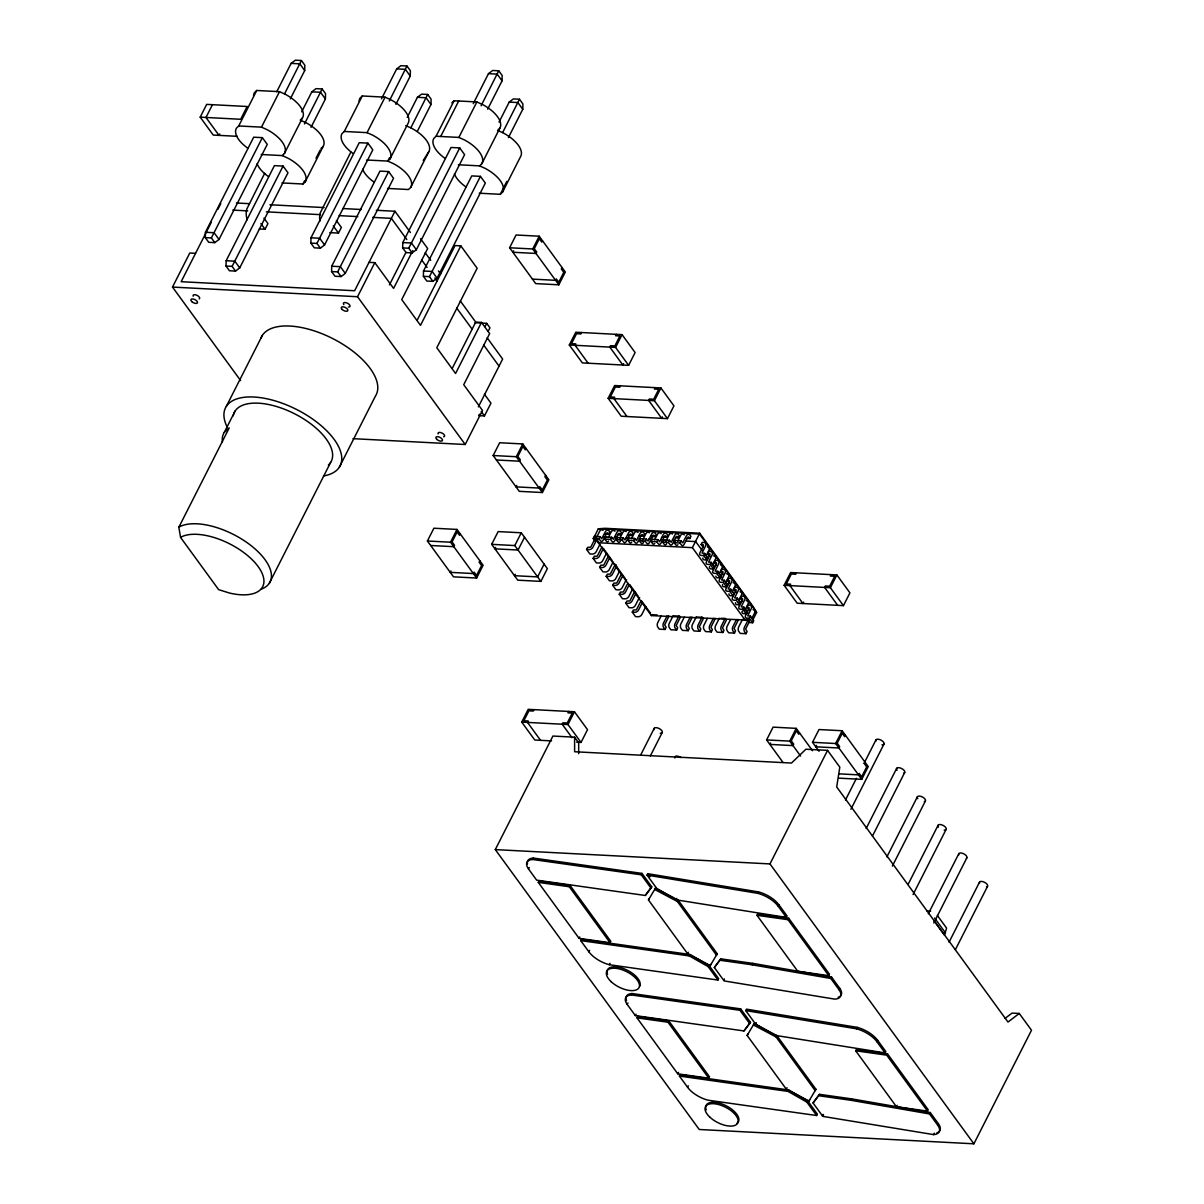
<?xml version="1.0" encoding="UTF-8"?>
<svg xmlns="http://www.w3.org/2000/svg" width="1204" height="1204" viewBox="0 0 1204 1204"><rect width="100%" height="100%" fill="white"/><g stroke="black" fill="none" stroke-linecap="round" stroke-linejoin="round"><path stroke-width="1.5" d="M205.312 237.624L205.432 232.282L253.683 137.196L262.352 137.647L267.258 144.36L219.008 239.461L214.809 242.636L208.743 242.32L205.312 237.624L211.377 237.94L214.809 242.636M226.036 266.054L226.156 260.726L274.407 165.625L283.075 166.077L287.967 172.789L239.716 267.89L235.532 271.081L229.452 270.765L226.036 266.054L232.101 266.37L235.532 271.081M290.33 98.879L304.702 70.554L304.823 65.212L301.391 60.516L295.326 60.2L291.127 63.376L276.754 91.715M310.873 243.118L310.993 237.79L359.243 142.689L367.912 143.141L372.804 149.853L324.568 244.954L320.369 248.144L314.304 247.828L310.873 243.118L316.938 243.434L320.369 248.144M311.038 127.308L325.411 98.984L325.547 93.656L322.115 88.961L316.035 88.644L311.851 91.82L301.707 111.821M331.597 271.562L331.717 266.219L379.967 171.118L388.636 171.57L393.527 178.297L345.277 273.398L341.093 276.574L335.013 276.258L331.597 271.562L337.662 271.878L341.093 276.574M402.663 247.904L402.798 242.561L451.033 147.475L459.717 147.926L464.609 154.639L416.358 249.74L412.159 252.915L406.094 252.599L402.663 247.904L408.743 248.22L412.159 252.915M395.89 104.372L410.248 76.048L410.383 70.72L406.952 66.009L400.887 65.693L396.688 68.884L381.472 98.879M423.387 276.333L423.507 271.005L471.757 175.904L480.426 176.356L485.332 183.068L437.082 278.169L432.883 281.36L426.818 281.044L423.387 276.333L429.452 276.649L432.883 281.36M417.442 131.146L430.972 104.492L431.092 99.149L427.676 94.454L421.596 94.138L417.412 97.313L407.268 117.315M487.68 109.158L502.053 80.834L502.173 75.491L498.757 70.795L492.677 70.479L488.478 73.655L473.262 103.649M508.404 137.587L522.777 109.263L522.897 103.935L519.466 99.24L513.401 98.909L509.202 102.099L499.058 122.101M934.063 920.849L944.433 935.102L946.6 928.134L937.389 915.507M749.129 620.226L651.394 615.605L651.605 614.687L657.233 614.973M699.72 533.221L692.375 547.654L598.313 542.748L594.505 536.322L598.328 528.797L605.01 528.3L699.72 533.221L753.162 606.575L756.624 612.445L752.801 619.955M301.391 60.516L284.58 93.822M322.115 88.961L304.462 123.937M406.952 66.009L389.298 100.985M427.676 94.454L410.865 127.759M498.757 70.795L481.103 105.771M519.466 99.24L502.655 132.545M200.195 117.164L206.682 104.387L247.151 106.494L240.68 119.271L200.195 117.164L213.243 135.074L237.293 136.323M212.461 104.688L205.974 117.465L219.038 135.375L219.745 133.96M247.798 148.197A27.135 12.913 26.9 0 1 236.481 128.106L238.723 125.968L256.723 90.481L279.494 91.67L285.152 94.213A27.135 12.913 26.9 0 1 302.46 117.962L284.445 153.45L282.218 155.587L261.193 154.488M240.619 380.584L172.503 287.079L189.78 253.021L195.56 253.322M211.272 222.364L181.157 281.706L354.638 290.736L394.957 211.257L376.31 210.279M217.894 209.315L220.768 203.642M238.723 125.968L261.494 127.142L279.494 91.67M262.352 137.647L211.377 237.94M264.684 173.301L246.88 208.894A10.881 6.532 -87 0 0 247.287 219.7M283.075 166.077L232.101 266.37M259.266 228.956L265.046 229.257L267.935 223.583L263.962 218.15M281.977 182.933L302.941 184.016L304.567 180.796M316.02 158.221L320.113 150.154M302.941 184.016L305.169 181.879L323.169 146.406A27.135 12.913 26.9 0 0 305.876 122.657L300.217 120.099L302.46 117.962M353.359 153.691A27.135 12.913 26.9 0 1 342.041 133.599L344.284 131.462L362.284 95.974L385.054 97.163L390.713 99.706A27.135 12.913 26.9 0 1 408.021 123.455L390.006 158.943L387.778 161.08L366.753 159.997M350.815 152.11L320.324 212.732A10.881 6.532 -87 0 0 319.978 221.054M226.337 406.365L262.337 335.404M344.284 131.462L367.054 132.651L385.054 97.163M367.912 143.141L316.938 243.434M222.409 441.868A54.285 25.811 26.9 0 1 224.29 432.371L235.096 411.076M180.6 537.436L180.901 537.165A48.852 23.237 26.9 0 1 255.368 563.096A48.852 23.237 26.9 0 1 229.633 593.075L218.646 589.659L180.585 537.436L178.824 527.277L229.227 427.917L224.29 432.371M329.806 232.628L338.49 233.079L341.364 227.405L336.413 220.618M389.419 157.859L387.778 161.08L393.422 163.639A27.135 12.913 26.9 0 1 410.73 187.388L408.487 189.525L387.522 188.426M388.636 171.57L337.662 271.878M423.221 160.493L428.729 151.9A27.135 12.913 26.9 0 0 411.422 128.151L405.778 125.607M445.164 158.476A27.135 12.913 26.9 0 1 433.831 138.385L436.074 136.248L454.074 100.76L476.859 101.949L482.503 104.492A27.135 12.913 26.9 0 1 499.81 128.241L481.811 163.729L479.568 165.866L458.333 164.752M410.73 187.388L428.729 151.9M460.274 300.895L475.715 322.1L481.495 322.401L489.652 333.598L463.736 384.693L482.488 410.444L465.211 444.502L357.543 296.726L374.82 262.653L369.041 262.352M440.709 136.488L458.709 101.001M436.074 136.248L458.859 137.422L476.859 101.949M389.449 284.851L405.989 252.253M459.717 147.926L408.743 248.22M412.822 250.492L393.588 288.403L374.82 262.653M269.41 583.097L330.618 462.441M480.426 176.356L429.452 276.649M339.362 467.152L375.377 396.191A64.233 30.551 26.9 0 0 332.56 338.49A64.233 30.551 26.9 0 0 260.907 338.249M417.201 320.159L455.052 245.571L460.831 245.872L477.145 268.251L436.811 347.745L455.579 373.496L481.495 322.401M460.831 245.872L420.497 325.351L401.745 299.6L427.661 248.506L420.527 238.708M479.267 193.212L500.292 194.295L506.839 181.398M500.292 194.295L502.535 192.158L520.534 156.686A27.135 12.913 26.9 0 0 503.227 132.937L497.568 130.378L499.81 128.241M509.608 247.768L516.08 234.991L539.211 236.21L565.323 272.029L558.837 284.806L535.705 283.602L509.608 247.768L532.74 248.972L558.837 284.806M452.283 368.304L475.715 322.1M513.581 250.838L512.874 252.253L536.006 253.457L536.713 252.042L534.275 248.671L539.317 238.738L541.755 242.094L542.477 240.68M485.016 326.645L486.687 323.334L475.128 322.732M488.267 331.145L489.953 327.819L486.687 323.334M532.74 248.972L539.211 236.21M478.364 406.877L502.64 359.048L487.184 337.827M479.403 414.221L478.68 415.636L484.459 415.937L490.946 403.174L484.414 394.205M562.057 267.544L561.335 268.974L563.788 272.33L558.746 282.263L556.293 278.907L555.571 280.321L532.439 279.117M427.405 541.002L433.892 528.225L457.008 529.429L483.12 565.263L476.633 578.04L453.502 576.836L427.405 541.002L450.537 542.206L476.633 578.04M493.173 455.518L499.645 442.741L522.777 443.945L548.873 479.779L542.402 492.541L519.27 491.337L493.173 455.518L516.29 456.722L542.402 492.541M450.537 542.206L457.008 529.429M460.274 533.914L459.552 535.328L457.114 531.972L452.072 541.905L454.51 545.261L453.803 546.691L430.671 545.487M450.958 570.937L450.251 572.351L473.368 573.555L474.09 572.141L476.543 575.497L481.585 565.564L479.132 562.208L479.854 560.778M569.311 344.991L575.798 332.229L622.062 334.637L635.11 352.546L628.623 365.324L582.375 362.916L569.311 344.991L615.575 347.414L628.623 365.324M516.29 456.722L522.777 443.945M581.577 332.53L580.855 333.944L576.52 333.719L571.479 343.652L575.813 343.877L575.106 345.292L588.154 363.217M526.043 448.43L525.32 449.844L522.867 446.488L517.84 456.421L520.278 459.777L519.556 461.192L496.424 459.988M516.727 485.438L516.004 486.867L539.136 488.071L539.859 486.642L542.297 490.013L547.338 480.065L544.9 476.709L545.623 475.294M491.668 544.343L498.14 531.581L521.272 532.785L547.368 568.604L540.897 581.381L517.765 580.178L491.668 544.343L514.785 545.562L540.897 581.381M495.642 547.414L494.919 548.828L518.051 550.032L524.538 537.255M616.267 334.336L615.56 335.75L619.894 335.976L614.853 345.909L610.518 345.683L609.796 347.113L622.844 365.023L623.567 363.593M514.785 545.562L521.272 532.785M615.575 347.414L622.062 334.637M515.222 574.278L514.499 575.693L537.631 576.897L544.118 564.134M608.155 398.313L614.642 385.536L660.906 387.944L673.954 405.853L667.467 418.631L621.204 416.223L608.155 398.313L654.419 400.721L667.467 418.631M620.421 385.837L619.699 387.252L615.364 387.026L610.323 396.974L614.657 397.2L613.95 398.614L626.998 416.524M655.111 387.643L654.404 389.073L658.738 389.298L653.697 399.231L649.362 399.006L648.64 400.42L661.688 418.33L662.411 416.915M654.419 400.721L660.906 387.944M600.164 544.268A1.806 1.159 -36.1 0 0 599.607 544.961L596.191 551.703A3.16 2.032 -36.1 0 1 592.398 554.066L589.87 553.93L586.604 549.445L587.687 547.323L590.697 547.203L594.445 539.919A4.53 2.92 -36.1 0 1 595.559 538.624M597.334 539.919A3.16 1.896 -87 0 1 594.641 540.446L593.226 538.489L594.294 536.352L600.089 536.653L601.744 538.7L605.567 531.355A4.53 2.724 -87 0 1 608.878 530.708L609.961 532.168L608.893 534.305L604.558 534.079M596.146 538.173L599.788 531.054A4.53 2.724 -87 0 1 603.099 530.407M608.893 534.305L608.08 533.176A1.806 1.084 -87 0 0 606.53 533.477L603.114 540.22A3.16 1.896 -87 0 1 600.435 540.746L599.005 538.79L600.089 536.653M606.681 553.223A1.806 1.159 -36.1 0 0 606.139 553.93L602.707 560.673A3.16 2.032 -36.1 0 1 598.93 563.02L596.386 562.885L593.136 558.4L594.204 556.278L597.214 556.158L600.962 548.873A4.53 2.92 -36.1 0 1 602.542 547.203M608.532 541.093A3.16 1.896 -87 0 1 606.214 541.048L604.784 539.091L605.868 536.954M608.396 537.42L611.346 531.656A4.53 2.724 -87 0 1 614.657 531.009L614.898 531.295M611.647 537.255L613.378 539.257L617.125 531.957A4.53 2.724 -87 0 1 620.436 531.31L621.535 532.77L620.451 534.907L619.639 533.778A1.806 1.084 -87 0 0 618.103 534.079L614.687 540.822A3.16 1.896 -87 0 1 611.993 541.348L610.563 539.392L611.647 537.255L603.701 536.788M613.393 562.027A1.806 1.159 -36.1 0 0 612.655 562.885L609.239 569.627A3.16 2.032 -36.1 0 1 605.446 571.975L602.918 571.84L599.652 567.37L600.736 565.233L603.746 565.127L607.493 557.828A4.53 2.92 -36.1 0 1 608.607 556.534M551.507 740.896L534.772 740.024L521.723 722.099L528.195 709.337L574.458 711.745L587.507 729.654L581.035 742.432L576.686 742.206M620.466 541.123A3.16 1.896 -87 0 1 617.772 541.649L616.343 539.693L617.426 537.556M619.277 539.377L622.904 532.258A4.53 2.724 -87 0 1 626.215 531.611M533.974 709.638L533.267 711.052L528.917 710.827L523.89 720.76L528.225 720.985L527.502 722.4L540.551 740.325M623.205 537.857L624.936 539.859L628.699 532.559A4.53 2.724 -87 0 1 632.01 531.912L633.093 533.372L632.025 535.509L631.197 534.38A1.806 1.084 -87 0 0 629.662 534.681L626.246 541.424A3.16 1.896 -87 0 1 623.567 541.951L622.137 539.994L623.205 537.857L614.973 537.375M619.563 571.298A1.806 1.159 -36.1 0 0 619.187 571.84L615.771 578.582A3.16 2.032 -36.1 0 1 611.978 580.93L609.45 580.795L606.184 576.325L607.267 574.188L610.277 574.082L614.01 566.783A4.53 2.92 -36.1 0 1 616.087 564.781M631.648 542.297A3.16 1.896 -87 0 1 629.346 542.251L627.916 540.295L629 538.158M631.528 538.624L634.478 532.86A4.53 2.724 -87 0 1 637.789 532.213L638.03 532.499M634.779 538.459L636.464 540.491L640.257 533.161A4.53 2.724 -87 0 1 643.568 532.514L644.667 533.974L643.583 536.111L642.77 534.982A1.806 1.084 -87 0 0 641.235 535.283L637.819 542.026A3.16 1.896 -87 0 1 635.125 542.553L633.695 540.596L634.779 538.459L626.231 537.962M626.637 579.816A1.806 1.159 -36.1 0 0 625.704 580.795L622.287 587.537A3.16 2.032 -36.1 0 1 618.495 589.885L615.966 589.749L612.701 585.279L613.784 583.142L616.794 583.037L620.542 575.738A4.53 2.92 -36.1 0 1 621.655 574.443M643.598 542.327A3.16 1.896 -87 0 1 640.904 542.853L639.474 540.897L640.558 538.76M642.409 540.581L646.036 533.462A4.53 2.724 -87 0 1 649.347 532.815M646.337 539.061L648.068 541.063L651.831 533.763A4.53 2.724 -87 0 1 655.126 533.116L656.225 534.576L655.142 536.713L654.329 535.584A1.806 1.084 -87 0 0 652.794 535.885L649.377 542.628A3.16 1.896 -87 0 1 646.683 543.154L645.269 541.198L646.337 539.061L639.384 538.655M632.627 589.207A1.806 1.159 -36.1 0 0 632.235 589.749L628.819 596.492A3.16 2.032 -36.1 0 1 625.026 598.839L622.498 598.719L619.232 594.234L620.316 592.097L623.326 591.992L627.073 584.692A4.53 2.92 -36.1 0 1 628.187 583.413M654.78 543.516A3.16 1.896 -87 0 1 652.478 543.456L651.048 541.499L652.132 539.362M1004.979 1018.449L1012.037 1013.076L1019.261 1013.452L1031.497 1030.248L973.885 1143.8L699.223 1129.487L495.296 849.603L552.907 736.05L574.594 737.179L578.673 742.778L578.688 753.704M654.66 539.828L657.61 534.064A4.53 2.724 -87 0 1 660.921 533.417L661.162 533.703M568.679 711.444L567.957 712.858L572.291 713.084L567.25 723.017L562.915 722.791L562.193 724.221L571.99 737.646M657.911 539.663L659.596 541.695L663.389 534.365A4.53 2.724 -87 0 1 666.7 533.718L667.799 535.178L666.715 537.315L665.902 536.186A1.806 1.084 -87 0 0 664.367 536.487L660.936 543.23A3.16 1.896 -87 0 1 658.257 543.756L656.827 541.8L657.911 539.663L648.76 539.136M639.7 597.726A1.806 1.159 -36.1 0 0 638.767 598.704L635.336 605.446A3.16 2.032 -36.1 0 1 631.558 607.794L629.015 607.674L625.764 603.189L626.832 601.067L629.842 600.947L633.59 593.647A4.53 2.92 -36.1 0 1 635.17 591.992M581.035 742.432L567.972 724.522L574.458 711.745M666.73 543.531A3.16 1.896 -87 0 1 664.036 544.058L662.606 542.101L663.69 539.964M665.541 541.785L669.168 534.666A4.53 2.724 -87 0 1 672.479 534.019M646.021 606.816A1.806 1.159 -36.1 0 0 645.284 607.659L641.867 614.401A3.16 2.032 -36.1 0 1 638.075 616.764L635.546 616.629L632.281 612.144L633.364 610.022L636.374 609.901L640.122 602.602A4.53 2.92 -36.1 0 1 641.235 601.323M669.469 540.265L671.2 542.267L674.947 534.967A4.53 2.724 -87 0 1 678.258 534.32L679.357 535.78L678.273 537.917L677.461 536.788A1.806 1.084 -87 0 0 675.926 537.089L672.509 543.832A3.16 1.896 -87 0 1 669.815 544.358L668.386 542.402L669.469 540.265L661.914 539.828M677.912 544.72A3.16 1.896 -87 0 1 675.594 544.659L674.18 542.703L675.248 540.566M677.792 541.032L680.742 535.268A4.53 2.724 -87 0 1 684.053 534.621L684.278 534.907M681.043 540.882L682.758 542.869L686.521 535.569A4.53 2.724 -87 0 1 689.832 534.922L690.93 536.382L689.847 538.519L689.034 537.39A1.806 1.084 -87 0 0 687.499 537.691L684.068 544.434A3.16 1.896 -87 0 1 681.389 544.961L679.959 543.004L681.043 540.882L673.171 540.415M532.65 859.49L533.357 858.061L641.973 873.397L651.77 886.836L645.269 895.475L536.653 880.139L528.496 868.942A16.374 7.796 26.9 0 1 532.65 859.49L641.25 874.811L651.048 888.251M528.496 868.942L529.218 867.527M661.116 616.027L657.7 622.769A3.16 1.896 -87 0 0 657.866 627.209L659.295 629.165L665.075 629.466L666.158 627.344L664.668 624.846L668.34 617.517A4.53 2.724 -87 0 0 668.747 615.861M703.332 547.474L701.149 544.494L702.233 542.357L704.129 542.492A4.53 2.92 -36.1 0 1 705.694 545.713L702.037 553.057L704.776 553.419L708.042 557.903L706.959 560.026L704.43 559.89A3.16 2.032 -36.1 0 1 702.925 557.934M706.959 560.026L703.708 555.556L704.776 553.419M538.293 882.381L539.001 880.967L570.004 885.331L610.789 941.317L610.067 942.732L579.079 938.352L538.293 882.381L569.281 886.746L610.067 942.732M706.056 555.977L708.96 550.183A4.53 2.92 -36.1 0 0 707.395 546.962M709.848 556.429L707.681 553.449L708.75 551.312L710.661 551.447A4.53 2.92 -36.1 0 1 712.226 554.668L708.569 562.087L711.308 562.373L714.574 566.858L713.49 568.98L710.962 568.86A3.16 2.032 -36.1 0 1 709.547 566.557M672.931 615.771A1.806 1.084 -87 0 1 672.675 616.629L669.258 623.371A3.16 1.896 -87 0 0 669.424 627.811L670.854 629.767L676.633 630.068L677.717 627.946L676.227 625.448L679.914 618.119A4.53 2.724 -87 0 0 680.23 617.035M713.49 568.98L710.225 564.51L711.308 562.373M684.248 617.231L680.832 623.973A3.16 1.896 -87 0 0 680.997 628.413L682.427 630.369L688.206 630.67L689.29 628.548L687.8 626.065L691.472 618.721A4.53 2.724 -87 0 0 691.879 617.065M712.572 564.932L715.492 559.138A4.53 2.92 -36.1 0 0 713.927 555.917L713.536 555.872M716.38 565.383L714.198 562.403L715.281 560.281L717.193 560.402A4.53 2.92 -36.1 0 1 718.743 563.622L715.101 571.087L717.825 571.328L721.091 575.813L720.022 577.935L717.479 577.815A3.16 2.032 -36.1 0 1 715.928 576.159M720.022 577.935L716.756 573.465L717.825 571.328M719.104 573.887L722.009 568.092A4.53 2.92 -36.1 0 0 720.443 564.872M722.897 574.338L720.729 571.358L721.813 569.236L723.709 569.357A4.53 2.92 -36.1 0 1 725.275 572.577L721.617 579.997L724.356 580.283L727.622 584.768L726.539 586.905L724.01 586.769A3.16 2.032 -36.1 0 1 722.596 584.482M726.539 586.905L723.273 582.42L724.356 580.283M569.281 886.746L570.004 885.331M696.062 616.975A1.806 1.084 -87 0 1 695.807 617.833L692.39 624.575A3.16 1.896 -87 0 0 692.556 629.015L693.986 630.971L699.765 631.272L700.848 629.15L699.358 626.667L703.031 619.323A4.53 2.724 -87 0 0 703.362 618.239M707.38 618.435L703.949 625.177A3.16 1.896 -87 0 0 704.129 629.617L705.544 631.573L711.338 631.874L712.407 629.752L710.932 627.269L714.604 619.94A4.53 2.724 -87 0 0 715.01 618.269M725.636 582.841L728.54 577.062A4.53 2.92 -36.1 0 0 726.975 573.841L726.584 573.781M729.428 583.308L727.246 580.313L728.33 578.191L730.241 578.311A4.53 2.92 -36.1 0 1 731.806 581.532L728.149 588.952L730.888 589.253L734.139 593.722L733.07 595.86L730.542 595.724A3.16 2.032 -36.1 0 1 729.022 593.753M640.648 755.074L654.193 728.36M733.07 595.86L729.805 591.375L730.888 589.253M732.152 591.796L735.057 586.017A4.53 2.92 -36.1 0 0 733.507 582.796L733.116 582.751M735.96 592.263L733.778 589.268L734.861 587.146L736.758 587.266A4.53 2.92 -36.1 0 1 738.323 590.487L734.666 597.831L737.405 598.207L740.671 602.677L739.587 604.814L737.059 604.679A3.16 2.032 -36.1 0 1 735.554 602.707M650.326 755.962L662.185 732.574M739.587 604.814L736.321 600.329L737.405 598.207M738.684 600.751L741.589 594.972A4.53 2.92 -36.1 0 0 740.024 591.751M719.194 618.179A1.806 1.084 -87 0 1 718.938 619.037L715.522 625.779A3.16 1.896 -87 0 0 715.688 630.219L717.117 632.175L722.897 632.491L723.98 630.354L722.49 627.871L726.162 620.542A4.53 2.724 -87 0 0 726.479 619.443M742.477 601.217L740.309 598.222L741.378 596.1L743.289 596.221A4.53 2.92 -36.1 0 1 744.855 599.442L741.197 606.876L743.937 607.162L747.202 611.632L746.119 613.769L743.59 613.634A3.16 2.032 -36.1 0 1 742.311 611.015M730.512 619.639L727.081 626.381A3.16 1.896 -87 0 0 727.246 630.821L728.676 632.792L734.47 633.093L735.539 630.956L734.049 628.473L737.736 621.144A4.53 2.724 -87 0 0 738.142 619.473M746.119 613.769L742.853 609.284L743.937 607.162M744.523 611.06L748.12 603.926A4.53 2.92 -36.1 0 0 746.555 600.706L746.164 600.661M749.008 610.172L746.826 607.192L747.91 605.055L749.821 605.176A4.53 2.92 -36.1 0 1 751.371 608.411L747.714 615.831L750.453 616.117L753.719 620.602L752.635 622.724L750.107 622.588A3.16 2.032 -36.1 0 1 748.602 620.617M579.079 938.352L579.786 936.938M580.704 940.595L581.427 939.18L690.042 954.516L708.87 965.202L718.653 978.641L717.93 980.056L609.314 964.72A21.01 9.993 26.9 0 1 588.861 951.792L580.704 940.595L689.32 955.931L708.148 966.616L717.93 980.056M752.635 622.724L749.385 618.239L750.453 616.117M751.732 618.675L754.637 612.881A4.53 2.92 -36.1 0 0 753.072 609.66M742.326 619.383A1.806 1.084 -87 0 1 742.07 620.241L738.654 626.983A3.16 1.896 -87 0 0 738.82 631.423L740.249 633.394L746.028 633.695L747.112 631.558L745.622 629.075L749.294 621.746A4.53 2.724 -87 0 0 749.475 621.219M588.861 951.792L589.584 950.377M784.135 585.31L790.607 572.532L836.87 574.94L849.919 592.85L843.447 605.627L797.183 603.219L784.135 585.31L830.399 587.718L843.447 605.627M641.25 874.811L641.973 873.397M796.401 572.833L795.678 574.248L791.344 574.022L786.302 583.955L790.637 584.181L789.914 585.611L802.963 603.52L803.685 602.105M647.045 875.112L647.767 873.698L758.46 891.893A21.01 9.993 26.9 0 1 778.928 904.836L787.085 916.018L786.362 917.448L676.076 899.824L656.827 888.552L647.045 875.112L757.737 893.323A21.01 9.993 26.9 0 1 778.205 906.251L786.362 917.448M609.314 964.72L610.037 963.305M645.269 895.475L651.77 886.836M717.238 953.794L716.515 955.208L677.37 901.465L678.093 900.05L717.238 953.794L710.225 965.653L687.604 953.703L648.459 899.96L649.167 898.545M674.857 898.35L655.473 888.101L654.75 889.515L677.37 901.465M831.091 574.639L830.369 576.054L834.703 576.28L829.661 586.213L825.327 585.987L824.605 587.417L837.668 605.326M830.399 587.718L836.87 574.94M676.076 899.824L676.798 898.395M631.347 994.955L632.055 993.541L740.671 1008.862L750.468 1022.301L743.967 1030.94L635.351 1015.604L627.194 1004.407A16.374 7.796 26.9 0 1 631.347 994.955L739.963 1010.291L749.746 1023.716M627.194 1004.407L627.916 1002.992M782.916 762.313L766.602 739.918L773.088 727.141L796.22 728.36L812.534 750.739M770.59 742.988L769.868 744.403L793 745.607L793.722 744.192L791.269 740.821L796.311 730.888L798.764 734.244L799.486 732.83M635.351 1015.604L636.073 1014.189M636.991 1017.847L637.714 1016.432L668.702 1020.796L709.487 1076.782L708.765 1078.197L677.777 1073.833L636.991 1017.847L667.994 1022.226L708.765 1078.197M800.615 756.052L789.734 741.122L796.22 728.36M687.604 953.703L688.327 952.289M689.32 955.931L690.042 954.516M667.994 1022.226L668.702 1020.796M819.051 751.266L812.519 742.311L819.006 729.534L842.138 730.738L868.234 766.572L861.748 779.349L838.631 778.145M816.508 745.366L815.785 746.796L838.917 748L839.639 746.57L837.186 743.214L842.228 733.281L844.681 736.637L845.389 735.223M708.148 966.616L708.87 965.202M710.225 965.653L710.947 964.238M839.7 988.258L838.977 989.673A16.374 7.796 26.9 0 1 834.839 999.139L724.131 980.929L714.348 967.504L720.835 958.851L752.831 963.366L831.543 977.061L839.7 988.258A16.374 7.796 26.9 0 1 838.18 997.288M714.348 967.504L720.835 958.851M973.885 1143.8L769.973 863.915L827.569 750.363L805.897 749.234L791.464 763.05L574.624 751.747L574.594 737.179M757.737 893.323L758.46 891.893M861.748 779.349L835.651 743.515L842.138 730.738M723.709 980.357L724.432 978.942M756.985 915.311L757.707 913.896L788.71 918.261L829.496 974.247L828.773 975.661L797.77 971.297L756.985 915.311L787.988 919.69L828.773 975.661M677.777 1073.833L678.484 1072.403M679.402 1076.06L680.125 1074.645L788.74 1089.981L807.568 1100.667L817.35 1114.106L816.628 1115.521L708.012 1100.185A21.01 9.993 26.9 0 1 687.559 1087.257L679.402 1076.06L788.018 1091.396L806.846 1102.096L816.628 1115.521M778.205 906.251L778.928 904.836M687.559 1087.257L688.282 1085.842M720.127 960.28L752.109 964.795L752.831 963.366M845.464 800.013L856.465 778.311M864.096 763.276L875.955 739.903M864.969 762.087L864.246 763.517L866.699 766.873L861.658 776.806L859.204 773.45L858.497 774.864L838.917 773.841M739.963 1010.291L740.671 1008.862M787.988 919.69L788.71 918.261M745.743 1010.592L746.465 1009.163L857.158 1027.358A21.01 9.993 26.9 0 1 877.626 1040.301L885.783 1051.498L885.06 1052.913L774.774 1035.289L755.525 1024.017L745.743 1010.592L856.435 1028.788A21.01 9.993 26.9 0 1 876.903 1041.716L885.06 1052.913M850.912 809.254L883.947 744.132M743.967 1030.94L750.468 1022.301M747.157 1035.44L754.171 1023.566L776.791 1035.515L815.936 1089.259L808.922 1101.118L786.302 1089.168L747.157 1035.44L747.88 1034.01M754.171 1023.566L753.448 1024.995L776.068 1036.945L815.213 1090.674L815.936 1089.259M755.525 1024.017L756.247 1022.602M866.173 828.457L896.679 768.348M872.479 836.012L904.671 772.562M776.068 1036.945L776.791 1035.515M886.896 856.887L917.388 796.777M838.977 989.673L830.82 978.476L831.543 977.061M892.345 866.127L925.394 801.006M786.302 1089.168L787.025 1087.754M788.018 1091.396L788.74 1089.981M908.463 883.661L938.112 825.222M806.846 1102.096L807.568 1100.667M913.068 894.557L946.103 829.436M808.922 1101.118L809.645 1099.704M934.259 1133.19L933.536 1134.604L822.829 1116.394L813.046 1102.969L819.533 1094.331L851.529 1098.846L930.24 1112.526L938.398 1123.723A16.374 7.796 26.9 0 1 938.834 1131.76M813.046 1102.969L819.533 1094.331M856.435 1028.788L857.158 1027.358M822.407 1115.822L823.13 1114.407M855.683 1050.776L856.405 1049.361L887.408 1053.726L928.194 1109.712L927.471 1111.126L896.468 1106.762L855.683 1050.776L886.686 1055.155L927.471 1111.126M822.829 1116.394L823.551 1114.979M928.329 913.761L958.835 853.651M933.792 923.001L966.827 857.88M876.903 1041.716L877.626 1040.301M818.825 1095.745L850.807 1100.26L851.529 1098.846M886.686 1055.155L887.408 1053.726M949.053 942.205L979.544 882.096M955.344 949.76L987.551 886.31M896.468 1106.762L897.191 1105.332M933.536 1134.604A16.374 7.796 26.9 0 0 937.69 1125.138L929.533 1113.941L930.24 1112.526M937.69 1125.138L938.398 1123.723M648.459 899.96L655.473 888.101M256.723 90.481L254.48 92.618A27.135 12.913 26.9 0 0 253.577 95.914M362.284 95.974L360.041 98.111A27.135 12.913 26.9 0 0 359.138 101.407M320.941 148.543L323.169 146.406M451.846 102.897L454.074 100.76M178.824 527.277L179.17 526.961A54.285 25.811 26.9 0 1 249.815 544.644A54.285 25.811 26.9 0 1 261.178 589.177M1019.261 1013.452L1007.989 1022.045L836.69 786.949L839.805 767.159L827.569 750.363M291.127 63.376L299.796 63.827L304.702 70.554M396.688 68.884L405.357 69.335L410.248 76.048M488.478 73.655L497.162 74.106L502.053 80.834M311.851 91.82L320.52 92.272L325.411 98.984M417.412 97.313L426.081 97.765L430.972 104.492M509.202 102.099L517.87 102.551L522.777 109.263M236.405 202.994L249.469 203.687M269.982 204.755L324.087 207.57M342.734 208.533L361.396 209.511M232.808 210.098L247.738 210.881M266.385 211.844L320.475 214.658M339.137 215.636L357.784 216.6M372.713 217.382L391.36 218.36L406.817 239.566M205.432 232.282L214.116 232.733L219.008 239.461M310.993 237.79L319.677 238.242L324.568 244.954M402.798 242.561L411.467 243.012L416.358 249.74M226.156 260.726L234.825 261.178L239.716 267.89M331.717 266.219L340.386 266.671L345.277 273.398M423.507 271.005L432.191 271.457L437.082 278.169M172.503 287.079L357.543 296.726M352.998 438.662L465.211 444.502M598.328 528.797L699.524 534.064L756.624 612.445M617.562 534.757L620.451 534.907M627.675 535.283L632.025 535.509M639.249 535.885L643.583 536.111M650.807 536.487L655.142 536.713M662.381 537.089L666.715 537.315M675.384 537.767L678.273 537.917M686.957 538.369L689.847 538.519M686.31 541.093L695.701 541.589L702.293 550.634M593.226 538.489L599.005 538.79M604.784 539.091L610.563 539.392M616.343 539.693L622.137 539.994M627.916 540.295L633.695 540.596M639.474 540.897L645.269 541.198M651.048 541.499L656.827 541.8M662.606 542.101L668.386 542.402M674.18 542.703L679.959 543.004M701.149 544.494L702.594 544.569A1.806 1.159 -36.1 0 1 703.317 546.059L699.9 552.802A3.16 2.032 -36.1 0 0 701.164 555.42L703.708 555.556M707.681 553.449L709.126 553.524A1.806 1.159 -36.1 0 1 709.848 555.014L706.432 561.756A3.16 2.032 -36.1 0 0 707.696 564.375L710.225 564.51M586.604 549.445L589.132 549.581A3.16 2.032 -36.1 0 0 592.925 547.233L596.341 540.491A1.806 1.159 -36.1 0 1 596.732 539.949M705.589 557.768L708.042 557.903M714.198 562.403L715.643 562.479A1.806 1.159 -36.1 0 1 716.38 563.969L712.949 570.711A3.16 2.032 -36.1 0 0 714.228 573.33L716.756 573.465M593.136 558.4L595.664 558.536A3.16 2.032 -36.1 0 0 599.457 556.188L602.873 549.445A1.806 1.159 -36.1 0 1 603.806 548.467M720.729 571.358L722.174 571.433A1.806 1.159 -36.1 0 1 722.897 572.923L719.48 579.666A3.16 2.032 -36.1 0 0 720.744 582.284L723.273 582.42M599.652 567.37L602.181 567.49A3.16 2.032 -36.1 0 0 605.973 565.143L609.39 558.4A1.806 1.159 -36.1 0 1 609.781 557.858M727.246 580.313L728.691 580.388A1.806 1.159 -36.1 0 1 729.428 581.893L725.997 588.636A3.16 2.032 -36.1 0 0 727.276 591.239L729.805 591.375M606.184 576.325L608.712 576.445A3.16 2.032 -36.1 0 0 612.505 574.097L615.921 567.355A1.806 1.159 -36.1 0 1 616.659 566.512M733.778 589.268L735.223 589.343A1.806 1.159 -36.1 0 1 735.945 590.848L732.529 597.59A3.16 2.032 -36.1 0 0 733.793 600.194L736.321 600.329M612.701 585.279L615.244 585.415A3.16 2.032 -36.1 0 0 619.022 583.052L622.453 576.31A1.806 1.159 -36.1 0 1 622.995 575.617M740.309 598.222L741.754 598.298A1.806 1.159 -36.1 0 1 742.477 599.803L739.06 606.545A3.16 2.032 -36.1 0 0 740.325 609.164L742.853 609.284M619.232 594.234L621.761 594.37A3.16 2.032 -36.1 0 0 625.553 592.007L628.97 585.264A1.806 1.159 -36.1 0 1 629.526 584.572M738.218 602.557L740.671 602.677M746.826 607.192L748.271 607.267A1.806 1.159 -36.1 0 1 748.993 608.757L745.577 615.5A3.16 2.032 -36.1 0 0 746.856 618.119L749.385 618.239M625.764 603.189L628.292 603.324A3.16 2.032 -36.1 0 0 632.085 600.977L635.501 594.234A1.806 1.159 -36.1 0 1 636.239 593.376M632.281 612.144L634.809 612.279A3.16 2.032 -36.1 0 0 638.602 609.931L642.018 603.189A1.806 1.159 -36.1 0 1 642.409 602.647M674.105 615.861L679.718 616.147M696.589 617.035L702.203 617.321M720.94 618.299L724.688 618.495M743.44 619.473L749.054 619.759M521.723 722.099L567.972 724.522M766.602 739.918L789.734 741.122M812.519 742.311L835.651 743.515M495.296 849.603L769.973 863.915M926.96 910.916L930.647 911.097M752.109 964.795L830.82 978.476M850.807 1100.26L929.533 1113.941M458.859 137.422L464.503 139.98A27.135 12.913 26.9 0 1 481.811 163.729M479.568 165.866L485.227 168.41A27.135 12.913 26.9 0 1 502.535 192.158M367.054 132.651L372.713 135.194A27.135 12.913 26.9 0 1 390.006 158.943M261.494 127.142L267.153 129.701A27.135 12.913 26.9 0 1 284.445 153.45M282.218 155.587L287.861 158.13A27.135 12.913 26.9 0 1 305.169 181.879M712.181 564.194L714.378 567.204M719.857 574.744L722.054 577.754M725.35 582.284L727.547 585.294M745.11 609.405L748.406 613.935M692.375 547.654L745.457 620.511M746.028 633.695L744.599 631.724A3.16 1.896 -87 0 1 744.433 627.284L747.85 620.542A1.806 1.084 -87 0 0 748.12 619.443M734.47 633.093L733.04 631.122A3.16 1.896 -87 0 1 732.875 626.682L736.291 619.94A1.806 1.084 -87 0 0 736.442 619.533M934.65 918.035L945.516 932.965M722.897 632.491L721.467 630.52A3.16 1.896 -87 0 1 721.301 626.08L724.718 619.338A1.806 1.084 -87 0 0 724.989 618.239M711.338 631.874L709.908 629.918A3.16 1.896 -87 0 1 709.743 625.478L713.159 618.736A1.806 1.084 -87 0 0 713.325 618.329M394.957 211.257L410.413 232.462M425.193 252.75L430.716 260.32M438.437 270.93L440.649 273.955M699.765 631.272L698.335 629.316A3.16 1.896 -87 0 1 698.169 624.876L701.601 618.134A1.806 1.084 -87 0 0 701.857 617.035M421.596 259.838L427.104 267.423M434.84 278.019L437.037 281.044M456.662 307.983L472.118 329.189M483.587 344.931L499.043 366.136M688.206 630.67L686.777 628.714A3.16 1.896 -87 0 1 686.611 624.274L690.027 617.532A1.806 1.084 -87 0 0 690.193 617.125M676.633 630.068L675.218 628.112A3.16 1.896 -87 0 1 675.038 623.672L678.469 616.93A1.806 1.084 -87 0 0 678.74 615.831M665.075 629.466L663.645 627.51A3.16 1.896 -87 0 1 663.479 623.07L666.896 616.328A1.806 1.084 -87 0 0 667.061 615.921M594.505 536.322L598.9 542.342M604.393 549.882L612.083 560.432M614.281 563.442L625.252 578.522M629.647 584.542L638.436 596.597M641.732 601.127L650.506 613.182M598.313 542.748L651.394 615.605M481.194 411.467L484.459 415.937M333.327 225.991L338.49 233.079M260.922 223.583L265.046 229.257M647.767 873.698L649.934 876.678M268.522 176.627A27.135 12.913 26.9 0 1 257.069 163.774M374.083 182.135A27.135 12.913 26.9 0 1 362.63 169.267M438.121 433.922A3.612 1.716 26.9 0 1 442.229 433.169A3.612 1.716 26.9 0 1 443.659 436.841M193.167 296.214A3.612 1.716 26.9 0 1 196.839 295.266A3.612 1.716 26.9 0 1 199.232 298.953M343.832 304.627A3.612 1.716 26.9 0 1 345.081 302.535A3.612 1.716 26.9 0 1 349.611 304.928A3.612 1.716 26.9 0 1 348.347 307.02M233.26 415.816A54.285 25.811 26.9 0 1 295.371 414.176A54.285 25.811 26.9 0 1 328.361 465.06M227.466 427.601A64.233 30.551 26.9 0 1 255.338 397.109A64.233 30.551 26.9 0 1 330.709 435.08A64.233 30.551 26.9 0 1 323.455 475.956M527.457 863.975A16.374 7.796 26.9 0 1 533.357 858.061M607.538 974.367A18.09 8.609 26.9 0 1 623.777 968.678A18.09 8.609 26.9 0 1 639.61 986.452M626.531 1000.599A16.374 7.796 26.9 0 1 626.155 999.455M625.99 998.372A16.374 7.796 26.9 0 1 632.055 993.541M937.961 1132.317A16.374 7.796 26.9 0 1 936.878 1132.753M706.236 1109.832A18.09 8.609 26.9 0 1 724.642 1105.046A18.09 8.609 26.9 0 1 736.607 1123.543M917.779 798.703A4.53 2.152 26.9 0 1 919.043 796.085A4.53 2.152 26.9 0 1 924.597 798.583A4.53 2.152 26.9 0 1 924.296 801.638M897.055 770.259A4.53 2.152 26.9 0 1 898.319 767.655A4.53 2.152 26.9 0 1 903.873 770.154A4.53 2.152 26.9 0 1 903.572 773.209M938.488 827.133A4.53 2.152 26.9 0 1 940.068 824.529A4.53 2.152 26.9 0 1 945.727 827.509A4.53 2.152 26.9 0 1 944.147 830.128M875.94 741.107A4.53 2.152 26.9 0 1 878.574 739.286A4.53 2.152 26.9 0 1 883.736 742.447A4.53 2.152 26.9 0 1 881.99 744.809M979.529 883.3A4.53 2.152 26.9 0 1 984.661 882.351A4.53 2.152 26.9 0 1 986.452 886.957M958.805 854.855A4.53 2.152 26.9 0 1 963.411 853.651A4.53 2.152 26.9 0 1 966.406 858.286M674.887 757.993A4.53 2.152 26.9 0 1 676.422 756.097A4.53 2.152 26.9 0 1 681.028 757.662M654.178 729.564A4.53 2.152 26.9 0 1 656.812 727.743A4.53 2.152 26.9 0 1 661.974 730.903A4.53 2.152 26.9 0 1 660.228 733.266M465.888 186.906A27.135 12.913 26.9 0 1 454.435 174.053M436.811 439.34A3.612 1.716 26.9 0 0 442.38 440.589A3.612 1.716 26.9 0 0 438.346 436.781A3.612 1.716 26.9 0 0 436.811 439.34M191.842 301.632A3.612 1.716 26.9 0 0 197.411 302.896A3.612 1.716 26.9 0 0 193.392 299.074A3.612 1.716 26.9 0 0 191.842 301.632M342.192 309.473A3.612 1.716 26.9 0 0 347.76 310.722A3.612 1.716 26.9 0 0 343.727 306.915A3.612 1.716 26.9 0 0 342.192 309.473M611.045 981.591A18.09 8.609 26.9 0 0 638.888 987.867A18.09 8.609 26.9 0 0 618.751 968.799A18.09 8.609 26.9 0 0 611.045 981.591M709.743 1117.056A18.09 8.609 26.9 0 0 737.585 1123.332A18.09 8.609 26.9 0 0 717.449 1104.264A18.09 8.609 26.9 0 0 709.743 1117.056"/></g></svg>
